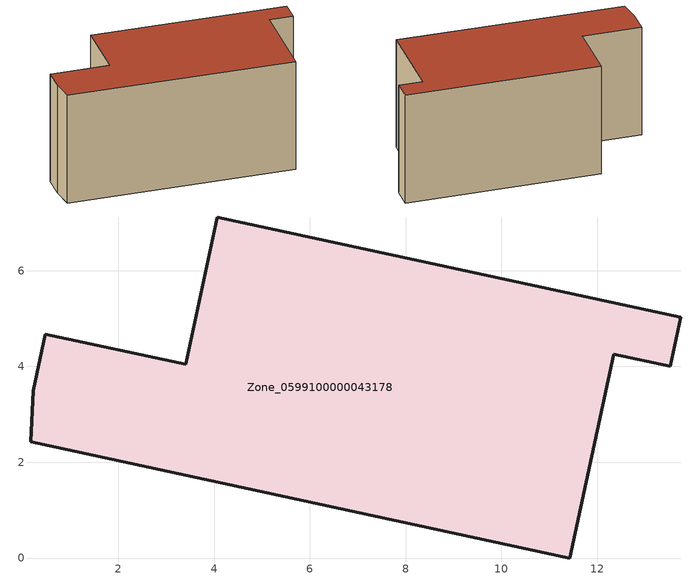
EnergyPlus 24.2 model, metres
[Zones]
Zone_0599100000043178
 floor ground (C_G): 12.34,4.25 11.43,0 0.17,2.42 0.22,3.49 0.47,4.67 3.4,4.04 4.07,7.12 13.74,5.03 13.52,4 z0
 wall outside (C_F): 3.4,4.04 0.47,4.67 0.22,3.49 0.17,2.42 11.43,0 12.34,4.25 13.52,4 13.74,5.03 4.07,7.12 3.4,4.04 z0:5.94
 roof outside (C_R): 0.22,3.49 0.17,2.42 11.43,0 12.34,4.25 13.52,4 13.74,5.03 4.07,7.12 3.4,4.04 0.47,4.67 z5.94
[BUILDING]
Pand.0599100000043178: North Axis=0; Terrain=City; Loads Convergence Tolerance Value=0.04; Temperature Convergence Tolerance Value=0.4; Solar Distribution=FullExterior; Maximum Number of Warmup Days=25; Minimum Number of Warmup Days=1
[Site:Location]
Rotterdam.The.Hague.AP_ZH_NLD Design_Conditions: Latitude=51.96; Longitude=4.45; Time Zone=1; Elevation=-4.5
[SITE:GROUNDTEMPERATURE:BUILDINGSURFACE]
18, 18, 18, 18, 18, 18, 18, 18, 18, 18, 18, 18
[MATERIAL] Thermal Absorptance=0.9; Solar Absorptance=0.7; Visible Absorptance=0.7
Name | Roughness | Thickness | Conductivity | Density | Specific Heat
G.TI.1975-1991 | MediumSmooth | 0.15 | 0.288461 | 540 | 1210
F.TI.1975-1991 | Rough | 0.3 | 0.230769 | 1920 | 840
R.TI.1975-1991 | MediumRough | 0.2 | 0.153846 | 1500 | 1000
[CONSTRUCTION]
C_G: G.TI.1975-1991
C_F: F.TI.1975-1991
C_R: R.TI.1975-1991
[ZONE]
Zone_0599100000043178: Type=1; Multiplier=1; Ceiling Height=Autocalculate; Volume=Autocalculate; Floor Area=autocalculate; Part of Total Floor Area=Yes
[ZONEINFILTRATION:DESIGNFLOWRATE]
Infil_Zone_0599100000043178: Zone or ZoneList or Space or SpaceList=Zone_0599100000043178; Schedule=AlwaysOn; Design Flow Rate Calculation Method=Flow/Area; Flow Rate per Floor Area=0.003; Constant Term Coefficient=1; Temperature Term Coefficient=0; Velocity Term Coefficient=0; Velocity Squared Term Coefficient=0
[HVACTEMPLATE:ZONE:IDEALLOADSAIRSYSTEM]
Zone_0599100000043178: Maximum Heating Supply Air Temperature=50; Minimum Cooling Supply Air Temperature=13; Maximum Heating Supply Air Humidity Ratio=0.0156; Minimum Cooling Supply Air Humidity Ratio=0.0077; Heating Limit=NoLimit; Cooling Limit=NoLimit; Dehumidification Control Type=ConstantSensibleHeatRatio; Cooling Sensible Heat Ratio=0.7; Dehumidification Setpoint=60; Humidification Control Type=None; Humidification Setpoint=30; Outdoor Air Method=None; Outdoor Air Flow Rate per Person=0.00944; Outdoor Air Flow Rate per Zone Floor Area=0; Outdoor Air Flow Rate per Zone=0; Demand Controlled Ventilation Type=None; Outdoor Air Economizer Type=NoEconomizer; Heat Recovery Type=None; Sensible Heat Recovery Effectiveness=0.7; Latent Heat Recovery Effectiveness=0.65
[ZONECONTROL:THERMOSTAT]
ThermostatControl_Zone_0599100000043178: Zone or ZoneList=Zone_0599100000043178; Control Type Schedule=DualSetpointControlType; Control 1=Thermostat_Zone_0599100000043178; Temperature Difference Between Cutout And Setpoint=0
[THERMOSTATSETPOINT:DUALSETPOINT]
Thermostat_Zone_0599100000043178: Heating Setpoint Temperature Schedule=HeatingSetpoint_Zone_0599100000043178; Cooling Setpoint Temperature Schedule=CoolingSetpoint_Zone_0599100000043178
[SCHEDULE:COMPACT]
HeatingSetpoint_Zone_0599100000043178: Through: 12/31, For: AllDays, Until: 24:00, 21
CoolingSetpoint_Zone_0599100000043178: Through: 12/31, For: AllDays, Until: 24:00, 24
DualSetpointControlType: Through: 12/31, For: AllDays, Until: 24:00, 4
AlwaysOn: Through: 12/31, For: AllDays, Until: 24:00, 1
